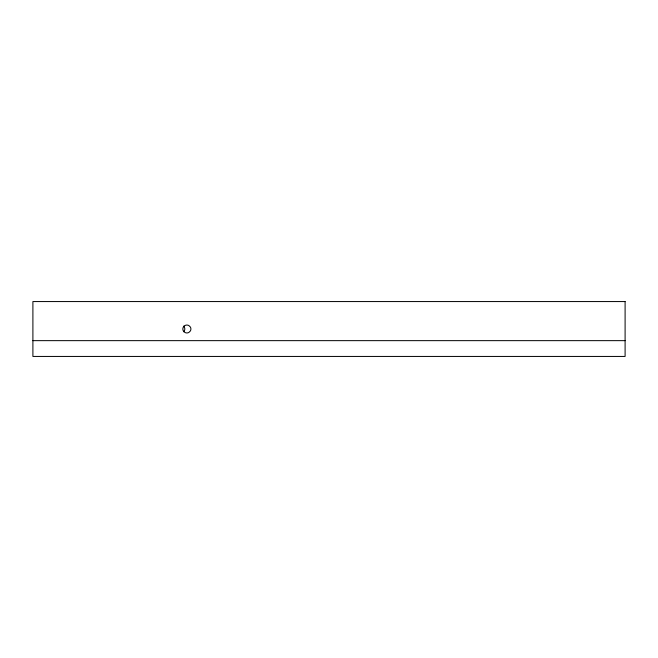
<?xml version="1.0" encoding="UTF-8"?>
<svg xmlns="http://www.w3.org/2000/svg" width="658" height="658" viewBox="0 0 658 658"><rect width="100%" height="100%" fill="white"/><g stroke="black" fill="none" stroke-linecap="round" stroke-linejoin="round"><path stroke-width="0.99" d="M32.9 340.647L625.1 340.647M183.689 326.212A3.948 3.874 -90 0 1 183.689 331.788M184.026 326.212L183.385 327.026A3.882 3.882 0 0 0 183.385 330.974L184.857 332.422A4.096 4.096 0 0 0 188.887 332.422L190.359 330.974A3.882 3.882 0 0 0 190.359 327.026L188.887 325.578A4.096 4.096 0 0 0 184.857 325.578L184.026 326.212M625.1 301.561L32.9 301.561L32.9 356.439L625.1 356.439L625.1 301.561"/></g></svg>
